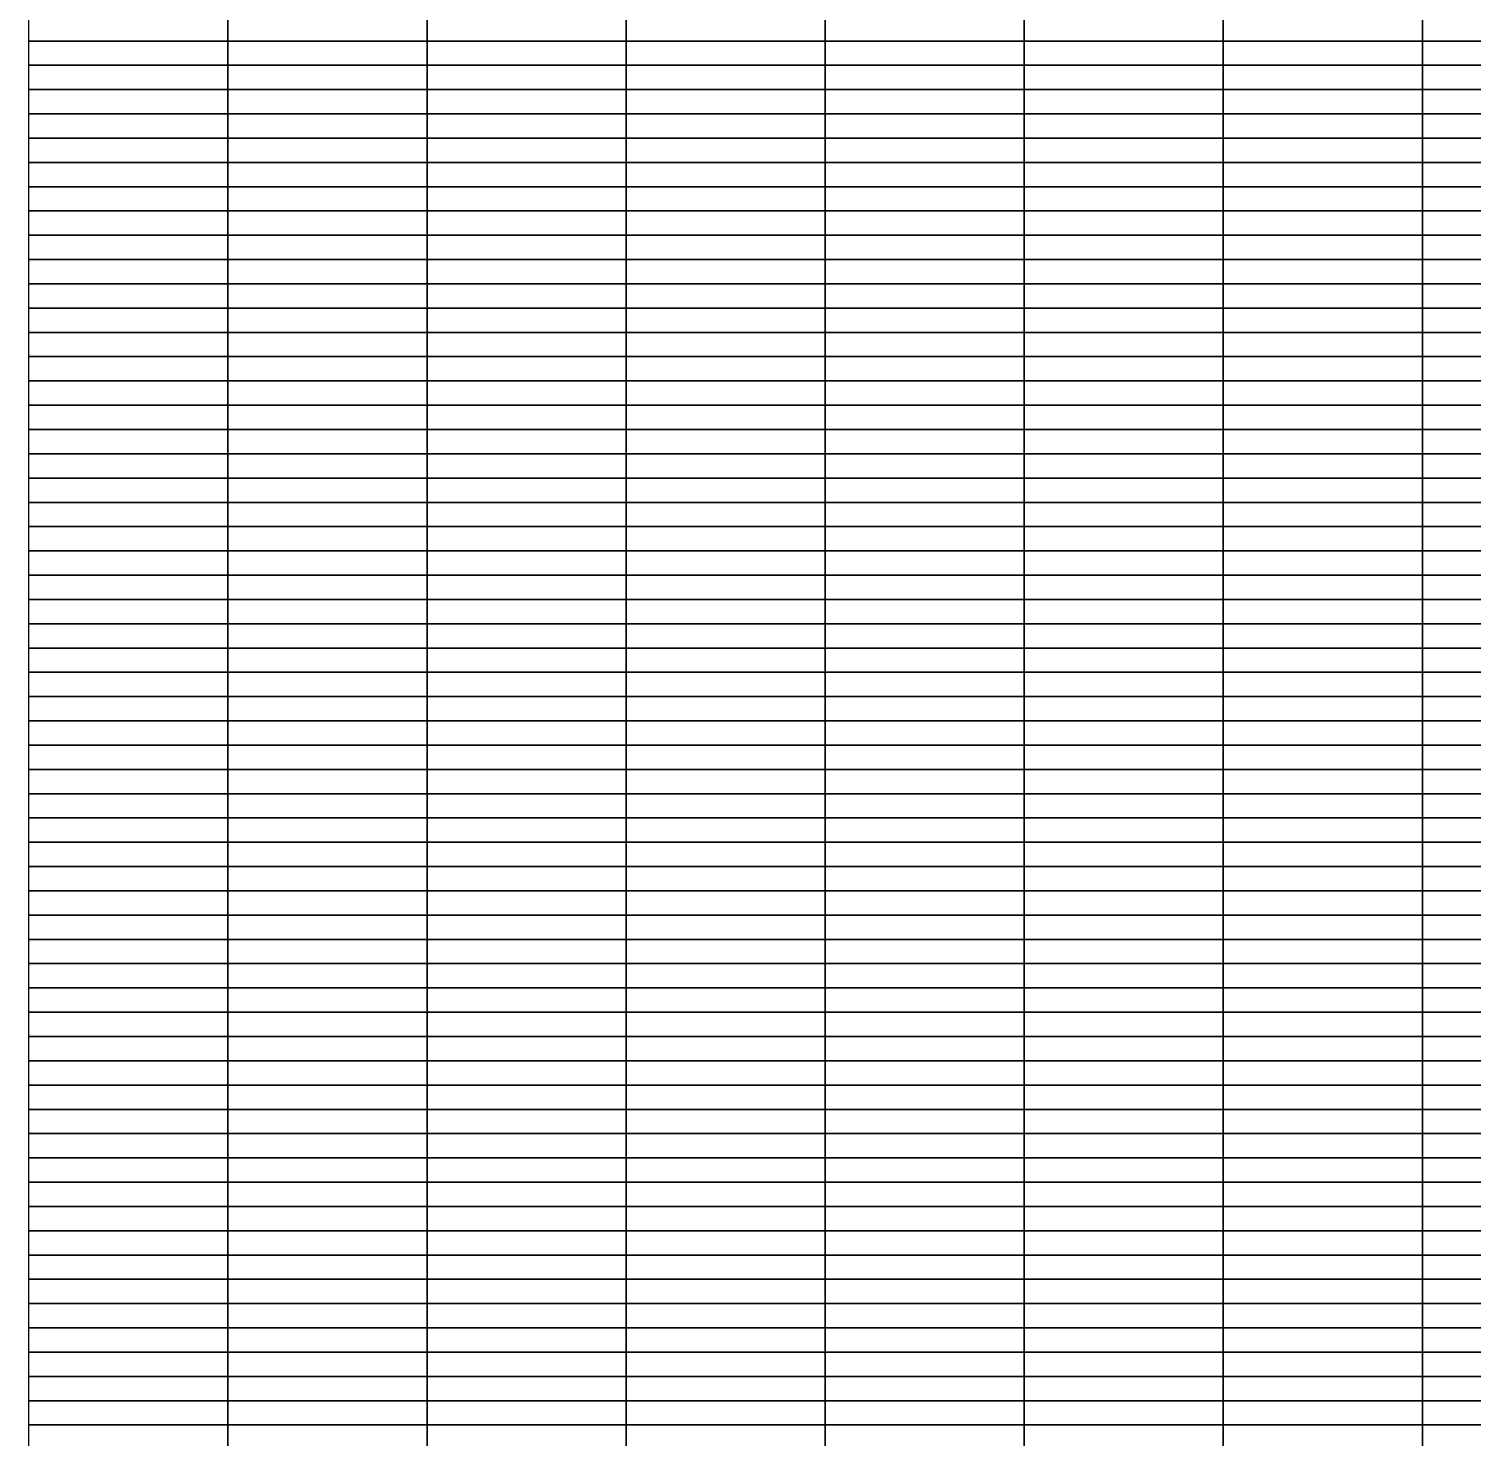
# Model space of a CAD drawing. Header units: metres. Extents: x 0 to 1189, y 5 to 4665.
# Drawn here: x 0 to 297.2, y 2622.5 to 2912.5 of the extents above; entities that cross this region are included whole.
import ezdxf

# ---------------------------------------------------------------- set-up
doc = ezdxf.new("R2010")
doc.units = ezdxf.units.M

msp = doc.modelspace()

# ---------------------------------------------------------------- linework, layer by layer
for points in [[(41, 2910, -89.19), (0, 2910, -89.19), (0, 2915, 161.74), (41, 2915, 161.74)], [(82, 2910, -89.19), (41, 2910, -89.19), (41, 2915, 161.74), (82, 2915, 161.74)], [(123, 2910, -89.19), (82, 2910, -89.19), (82, 2915, 161.74), (123, 2915, 161.74)], [(164, 2910, -89.19), (123, 2910, -89.19), (123, 2915, 161.74), (164, 2915, 161.74)], [(205, 2910, -92.23), (164, 2910, -89.19), (164, 2915, 161.74), (205, 2915, 119.78)], [(246, 2910, -95.27), (205, 2910, -92.23), (205, 2915, 119.78), (246, 2915, 77.81)], [(287, 2910, -95.27), (246, 2910, -95.27), (246, 2915, 77.81), (287, 2915, 77.81)], [(328, 2910, -109.09), (287, 2910, -95.27), (287, 2915, 77.81), (328, 2915, -18.55)], [(41, 2905, -89.19), (0, 2905, -89.19), (0, 2910, -89.19), (41, 2910, -89.19)], [(82, 2905, -89.19), (41, 2905, -89.19), (41, 2910, -89.19), (82, 2910, -89.19)], [(123, 2905, -89.19), (82, 2905, -89.19), (82, 2910, -89.19), (123, 2910, -89.19)], [(164, 2905, -89.19), (123, 2905, -89.19), (123, 2910, -89.19), (164, 2910, -89.19)], [(205, 2905, -92.23), (164, 2905, -89.19), (164, 2910, -89.19), (205, 2910, -92.23)], [(246, 2905, -95.27), (205, 2905, -92.23), (205, 2910, -92.23), (246, 2910, -95.27)], [(287, 2905, -95.27), (246, 2905, -95.27), (246, 2910, -95.27), (287, 2910, -95.27)], [(328, 2905, -109.09), (287, 2905, -95.27), (287, 2910, -95.27), (328, 2910, -109.09)], [(41, 2900, -526.95), (0, 2900, -526.95), (0, 2905, -89.19), (41, 2905, -89.19)], [(82, 2900, -526.95), (41, 2900, -526.95), (41, 2905, -89.19), (82, 2905, -89.19)], [(123, 2900, -526.95), (82, 2900, -526.95), (82, 2905, -89.19), (123, 2905, -89.19)], [(164, 2900, -526.95), (123, 2900, -526.95), (123, 2905, -89.19), (164, 2905, -89.19)], [(205, 2900, -542.07), (164, 2900, -526.95), (164, 2905, -89.19), (205, 2905, -92.23)], [(246, 2900, -557.19), (205, 2900, -542.07), (205, 2905, -92.23), (246, 2905, -95.27)], [(287, 2900, -557.19), (246, 2900, -557.19), (246, 2905, -95.27), (287, 2905, -95.27)], [(328, 2900, -625.84), (287, 2900, -557.19), (287, 2905, -95.27), (328, 2905, -109.09)], [(41, 2895, -163.08), (0, 2895, -163.08), (0, 2900, -526.95), (41, 2900, -526.95)], [(82, 2895, -163.08), (41, 2895, -163.08), (41, 2900, -526.95), (82, 2900, -526.95)], [(123, 2895, -163.08), (82, 2895, -163.08), (82, 2900, -526.95), (123, 2900, -526.95)], [(164, 2895, -163.08), (123, 2895, -163.08), (123, 2900, -526.95), (164, 2900, -526.95)], [(205, 2895, -169.37), (164, 2895, -163.08), (164, 2900, -526.95), (205, 2900, -542.07)], [(246, 2895, -175.66), (205, 2895, -169.37), (205, 2900, -542.07), (246, 2900, -557.19)], [(287, 2895, -175.66), (246, 2895, -175.66), (246, 2900, -557.19), (287, 2900, -557.19)], [(328, 2895, -198.88), (287, 2895, -175.66), (287, 2900, -557.19), (328, 2900, -625.84)], [(41, 2890, 186.2), (0, 2890, 186.2), (0, 2895, -163.08), (41, 2895, -163.08)], [(82, 2890, 186.2), (41, 2890, 186.2), (41, 2895, -163.08), (82, 2895, -163.08)], [(123, 2890, 186.2), (82, 2890, 186.2), (82, 2895, -163.08), (123, 2895, -163.08)], [(164, 2890, 186.2), (123, 2890, 186.2), (123, 2895, -163.08), (164, 2895, -163.08)], [(205, 2890, 184.54), (164, 2890, 186.2), (164, 2895, -163.08), (205, 2895, -169.37)], [(246, 2890, 182.88), (205, 2890, 184.54), (205, 2895, -169.37), (246, 2895, -175.66)], [(287, 2890, 182.88), (246, 2890, 182.88), (246, 2895, -175.66), (287, 2895, -175.66)], [(328, 2890, 183.21), (287, 2890, 182.88), (287, 2895, -175.66), (328, 2895, -198.88)], [(41, 2885, 186.2), (0, 2885, 186.2), (0, 2890, 186.2), (41, 2890, 186.2)], [(82, 2885, 186.2), (41, 2885, 186.2), (41, 2890, 186.2), (82, 2890, 186.2)], [(123, 2885, 186.2), (82, 2885, 186.2), (82, 2890, 186.2), (123, 2890, 186.2)], [(164, 2885, 186.2), (123, 2885, 186.2), (123, 2890, 186.2), (164, 2890, 186.2)], [(205, 2885, 184.54), (164, 2885, 186.2), (164, 2890, 186.2), (205, 2890, 184.54)], [(246, 2885, 182.88), (205, 2885, 184.54), (205, 2890, 184.54), (246, 2890, 182.88)], [(287, 2885, 182.88), (246, 2885, 182.88), (246, 2890, 182.88), (287, 2890, 182.88)], [(328, 2885, 183.21), (287, 2885, 182.88), (287, 2890, 182.88), (328, 2890, 183.21)], [(41, 2880, 186.29), (0, 2880, 186.29), (0, 2885, 186.2), (41, 2885, 186.2)], [(82, 2880, 186.29), (41, 2880, 186.29), (41, 2885, 186.2), (82, 2885, 186.2)], [(123, 2880, 186.29), (82, 2880, 186.29), (82, 2885, 186.2), (123, 2885, 186.2)], [(164, 2880, 186.29), (123, 2880, 186.29), (123, 2885, 186.2), (164, 2885, 186.2)], [(205, 2880, 185.37), (164, 2880, 186.29), (164, 2885, 186.2), (205, 2885, 184.54)], [(246, 2880, 184.45), (205, 2880, 185.37), (205, 2885, 184.54), (246, 2885, 182.88)], [(287, 2880, 184.45), (246, 2880, 184.45), (246, 2885, 182.88), (287, 2885, 182.88)], [(328, 2880, 184.45), (287, 2880, 184.45), (287, 2885, 182.88), (328, 2885, 183.21)], [(41, 2875, -88.03), (0, 2875, -88.03), (0, 2880, 186.29), (41, 2880, 186.29)], [(82, 2875, -88.03), (41, 2875, -88.03), (41, 2880, 186.29), (82, 2880, 186.29)], [(123, 2875, -88.03), (82, 2875, -88.03), (82, 2880, 186.29), (123, 2880, 186.29)], [(164, 2875, -88.03), (123, 2875, -88.03), (123, 2880, 186.29), (164, 2880, 186.29)], [(205, 2875, -99.34), (164, 2875, -88.03), (164, 2880, 186.29), (205, 2880, 185.37)], [(246, 2875, -110.65), (205, 2875, -99.34), (205, 2880, 185.37), (246, 2880, 184.45)], [(287, 2875, -110.65), (246, 2875, -110.65), (246, 2880, 184.45), (287, 2880, 184.45)], [(328, 2875, -157.55), (287, 2875, -110.65), (287, 2880, 184.45), (328, 2880, 184.45)], [(41, 2870, -88.03), (0, 2870, -88.03), (0, 2875, -88.03), (41, 2875, -88.03)], [(82, 2870, -88.03), (41, 2870, -88.03), (41, 2875, -88.03), (82, 2875, -88.03)], [(123, 2870, -88.03), (82, 2870, -88.03), (82, 2875, -88.03), (123, 2875, -88.03)], [(164, 2870, -88.03), (123, 2870, -88.03), (123, 2875, -88.03), (164, 2875, -88.03)], [(205, 2870, -99.34), (164, 2870, -88.03), (164, 2875, -88.03), (205, 2875, -99.34)], [(246, 2870, -110.65), (205, 2870, -99.34), (205, 2875, -99.34), (246, 2875, -110.65)], [(287, 2870, -110.65), (246, 2870, -110.65), (246, 2875, -110.65), (287, 2875, -110.65)], [(328, 2870, -157.55), (287, 2870, -110.65), (287, 2875, -110.65), (328, 2875, -157.55)], [(41, 2865, -88.03), (0, 2865, -88.03), (0, 2870, -88.03), (41, 2870, -88.03)], [(82, 2865, -88.03), (41, 2865, -88.03), (41, 2870, -88.03), (82, 2870, -88.03)], [(123, 2865, -88.03), (82, 2865, -88.03), (82, 2870, -88.03), (123, 2870, -88.03)], [(164, 2865, -88.03), (123, 2865, -88.03), (123, 2870, -88.03), (164, 2870, -88.03)], [(205, 2865, -99.34), (164, 2865, -88.03), (164, 2870, -88.03), (205, 2870, -99.34)], [(246, 2865, -110.65), (205, 2865, -99.34), (205, 2870, -99.34), (246, 2870, -110.65)], [(287, 2865, -110.65), (246, 2865, -110.65), (246, 2870, -110.65), (287, 2870, -110.65)], [(328, 2865, -157.55), (287, 2865, -110.65), (287, 2870, -110.65), (328, 2870, -157.55)], [(41, 2860, 51.92), (0, 2860, 51.92), (0, 2865, -88.03), (41, 2865, -88.03)], [(82, 2860, 51.92), (41, 2860, 51.92), (41, 2865, -88.03), (82, 2865, -88.03)], [(123, 2860, 51.92), (82, 2860, 51.92), (82, 2865, -88.03), (123, 2865, -88.03)], [(164, 2860, 51.92), (123, 2860, 51.92), (123, 2865, -88.03), (164, 2865, -88.03)], [(205, 2860, 32.58), (164, 2860, 51.92), (164, 2865, -88.03), (205, 2865, -99.34)], [(246, 2860, 13.23), (205, 2860, 32.58), (205, 2865, -99.34), (246, 2865, -110.65)], [(287, 2860, 13.23), (246, 2860, 13.23), (246, 2865, -110.65), (287, 2865, -110.65)], [(328, 2860, -46.42), (287, 2860, 13.23), (287, 2865, -110.65), (328, 2865, -157.55)], [(41, 2855, 4.64), (0, 2855, 4.64), (0, 2860, 51.92), (41, 2860, 51.92)], [(82, 2855, 4.64), (41, 2855, 4.64), (41, 2860, 51.92), (82, 2860, 51.92)], [(123, 2855, 4.64), (82, 2855, 4.64), (82, 2860, 51.92), (123, 2860, 51.92)], [(164, 2855, 4.64), (123, 2855, 4.64), (123, 2860, 51.92), (164, 2860, 51.92)], [(205, 2855, 31.08), (164, 2855, 4.64), (164, 2860, 51.92), (205, 2860, 32.58)], [(246, 2855, 57.51), (205, 2855, 31.08), (205, 2860, 32.58), (246, 2860, 13.23)], [(287, 2855, 57.51), (246, 2855, 57.51), (246, 2860, 13.23), (287, 2860, 13.23)], [(328, 2855, -45.57), (287, 2855, 57.51), (287, 2860, 13.23), (328, 2860, -46.42)], [(41, 2850, 119.36), (0, 2850, 119.36), (0, 2855, 4.64), (41, 2855, 4.64)], [(82, 2850, 119.36), (41, 2850, 119.36), (41, 2855, 4.64), (82, 2855, 4.64)], [(123, 2850, 119.36), (82, 2850, 119.36), (82, 2855, 4.64), (123, 2855, 4.64)], [(164, 2850, 119.36), (123, 2850, 119.36), (123, 2855, 4.64), (164, 2855, 4.64)], [(205, 2850, 113.26), (164, 2850, 119.36), (164, 2855, 4.64), (205, 2855, 31.08)], [(246, 2850, 107.16), (205, 2850, 113.26), (205, 2855, 31.08), (246, 2855, 57.51)], [(287, 2850, 107.16), (246, 2850, 107.16), (246, 2855, 57.51), (287, 2855, 57.51)], [(328, 2850, 87.41), (287, 2850, 107.16), (287, 2855, 57.51), (328, 2855, -45.57)], [(41, 2845, 119.36), (0, 2845, 119.36), (0, 2850, 119.36), (41, 2850, 119.36)], [(82, 2845, 119.36), (41, 2845, 119.36), (41, 2850, 119.36), (82, 2850, 119.36)], [(123, 2845, 119.36), (82, 2845, 119.36), (82, 2850, 119.36), (123, 2850, 119.36)], [(164, 2845, 119.36), (123, 2845, 119.36), (123, 2850, 119.36), (164, 2850, 119.36)], [(205, 2845, 113.26), (164, 2845, 119.36), (164, 2850, 119.36), (205, 2850, 113.26)], [(246, 2845, 107.16), (205, 2845, 113.26), (205, 2850, 113.26), (246, 2850, 107.16)], [(287, 2845, 107.16), (246, 2845, 107.16), (246, 2850, 107.16), (287, 2850, 107.16)], [(328, 2845, 87.41), (287, 2845, 107.16), (287, 2850, 107.16), (328, 2850, 87.41)], [(41, 2840, 103.63), (0, 2840, 103.63), (0, 2845, 119.36), (41, 2845, 119.36)], [(82, 2840, 103.63), (41, 2840, 103.63), (41, 2845, 119.36), (82, 2845, 119.36)], [(123, 2840, 103.63), (82, 2840, 103.63), (82, 2845, 119.36), (123, 2845, 119.36)], [(164, 2840, 103.63), (123, 2840, 103.63), (123, 2845, 119.36), (164, 2845, 119.36)], [(205, 2840, 104.02), (164, 2840, 103.63), (164, 2845, 119.36), (205, 2845, 113.26)], [(246, 2840, 104.41), (205, 2840, 104.02), (205, 2845, 113.26), (246, 2845, 107.16)], [(287, 2840, 104.41), (246, 2840, 104.41), (246, 2845, 107.16), (287, 2845, 107.16)], [(328, 2840, 81.98), (287, 2840, 104.41), (287, 2845, 107.16), (328, 2845, 87.41)], [(41, 2835, 157.91), (0, 2835, 157.91), (0, 2840, 103.63), (41, 2840, 103.63)], [(82, 2835, 157.91), (41, 2835, 157.91), (41, 2840, 103.63), (82, 2840, 103.63)], [(123, 2835, 157.91), (82, 2835, 157.91), (82, 2840, 103.63), (123, 2840, 103.63)], [(164, 2835, 157.91), (123, 2835, 157.91), (123, 2840, 103.63), (164, 2840, 103.63)], [(205, 2835, 149.35), (164, 2835, 157.91), (164, 2840, 103.63), (205, 2840, 104.02)], [(246, 2835, 140.8), (205, 2835, 149.35), (205, 2840, 104.02), (246, 2840, 104.41)], [(287, 2835, 140.8), (246, 2835, 140.8), (246, 2840, 104.41), (287, 2840, 104.41)], [(328, 2835, 120.27), (287, 2835, 140.8), (287, 2840, 104.41), (328, 2840, 81.98)], [(41, 2830, 157.91), (0, 2830, 157.91), (0, 2835, 157.91), (41, 2835, 157.91)], [(82, 2830, 157.91), (41, 2830, 157.91), (41, 2835, 157.91), (82, 2835, 157.91)], [(123, 2830, 157.91), (82, 2830, 157.91), (82, 2835, 157.91), (123, 2835, 157.91)], [(164, 2830, 157.91), (123, 2830, 157.91), (123, 2835, 157.91), (164, 2835, 157.91)], [(205, 2830, 149.35), (164, 2830, 157.91), (164, 2835, 157.91), (205, 2835, 149.35)], [(246, 2830, 140.8), (205, 2830, 149.35), (205, 2835, 149.35), (246, 2835, 140.8)], [(287, 2830, 140.8), (246, 2830, 140.8), (246, 2835, 140.8), (287, 2835, 140.8)], [(328, 2830, 120.27), (287, 2830, 140.8), (287, 2835, 140.8), (328, 2835, 120.27)], [(41, 2825, -172.96), (0, 2825, -172.96), (0, 2830, 157.91), (41, 2830, 157.91)], [(82, 2825, -172.96), (41, 2825, -172.96), (41, 2830, 157.91), (82, 2830, 157.91)], [(123, 2825, -172.96), (82, 2825, -172.96), (82, 2830, 157.91), (123, 2830, 157.91)], [(164, 2825, -172.96), (123, 2825, -172.96), (123, 2830, 157.91), (164, 2830, 157.91)], [(205, 2825, -189.51), (164, 2825, -172.96), (164, 2830, 157.91), (205, 2830, 149.35)], [(246, 2825, -206.07), (205, 2825, -189.51), (205, 2830, 149.35), (246, 2830, 140.8)], [(287, 2825, -206.07), (246, 2825, -206.07), (246, 2830, 140.8), (287, 2830, 140.8)], [(328, 2825, -272.55), (287, 2825, -206.07), (287, 2830, 140.8), (328, 2830, 120.27)], [(41, 2820, 30.15), (0, 2820, 30.15), (0, 2825, -172.96), (41, 2825, -172.96)], [(82, 2820, 30.15), (41, 2820, 30.15), (41, 2825, -172.96), (82, 2825, -172.96)], [(123, 2820, 30.15), (82, 2820, 30.15), (82, 2825, -172.96), (123, 2825, -172.96)], [(164, 2820, 30.15), (123, 2820, 30.15), (123, 2825, -172.96), (164, 2825, -172.96)], [(205, 2820, 18.02), (164, 2820, 30.15), (164, 2825, -172.96), (205, 2825, -189.51)], [(246, 2820, 5.88), (205, 2820, 18.02), (205, 2825, -189.51), (246, 2825, -206.07)], [(287, 2820, 5.88), (246, 2820, 5.88), (246, 2825, -206.07), (287, 2825, -206.07)], [(328, 2820, -73.58), (287, 2820, 5.88), (287, 2825, -206.07), (328, 2825, -272.55)], [(41, 2815, 132.32), (0, 2815, 132.32), (0, 2820, 30.15), (41, 2820, 30.15)], [(82, 2815, 132.32), (41, 2815, 132.32), (41, 2820, 30.15), (82, 2820, 30.15)], [(123, 2815, 132.32), (82, 2815, 132.32), (82, 2820, 30.15), (123, 2820, 30.15)], [(164, 2815, 132.32), (123, 2815, 132.32), (123, 2820, 30.15), (164, 2820, 30.15)], [(205, 2815, 91.28), (164, 2815, 132.32), (164, 2820, 30.15), (205, 2820, 18.02)], [(246, 2815, 50.25), (205, 2815, 91.28), (205, 2820, 18.02), (246, 2820, 5.88)], [(287, 2815, 50.25), (246, 2815, 50.25), (246, 2820, 5.88), (287, 2820, 5.88)], [(328, 2815, -85.66), (287, 2815, 50.25), (287, 2820, 5.88), (328, 2820, -73.58)], [(41, 2810, 132.32), (0, 2810, 132.32), (0, 2815, 132.32), (41, 2815, 132.32)], [(82, 2810, 132.32), (41, 2810, 132.32), (41, 2815, 132.32), (82, 2815, 132.32)], [(123, 2810, 132.32), (82, 2810, 132.32), (82, 2815, 132.32), (123, 2815, 132.32)], [(164, 2810, 132.32), (123, 2810, 132.32), (123, 2815, 132.32), (164, 2815, 132.32)], [(205, 2810, 91.28), (164, 2810, 132.32), (164, 2815, 132.32), (205, 2815, 91.28)], [(246, 2810, 50.25), (205, 2810, 91.28), (205, 2815, 91.28), (246, 2815, 50.25)], [(287, 2810, 50.25), (246, 2810, 50.25), (246, 2815, 50.25), (287, 2815, 50.25)], [(328, 2810, -85.66), (287, 2810, 50.25), (287, 2815, 50.25), (328, 2815, -85.66)], [(41, 2805, -36.71), (0, 2805, -36.71), (0, 2810, 132.32), (41, 2810, 132.32)], [(82, 2805, -36.71), (41, 2805, -36.71), (41, 2810, 132.32), (82, 2810, 132.32)], [(123, 2805, -36.71), (82, 2805, -36.71), (82, 2810, 132.32), (123, 2810, 132.32)], [(164, 2805, -36.71), (123, 2805, -36.71), (123, 2810, 132.32), (164, 2810, 132.32)], [(205, 2805, -52.54), (164, 2805, -36.71), (164, 2810, 132.32), (205, 2810, 91.28)], [(246, 2805, -68.36), (205, 2805, -52.54), (205, 2810, 91.28), (246, 2810, 50.25)], [(287, 2805, -68.36), (246, 2805, -68.36), (246, 2810, 50.25), (287, 2810, 50.25)], [(328, 2805, -139.9), (287, 2805, -68.36), (287, 2810, 50.25), (328, 2810, -85.66)], [(41, 2800, 175.54), (0, 2800, 175.54), (0, 2805, -36.71), (41, 2805, -36.71)], [(82, 2800, 175.54), (41, 2800, 175.54), (41, 2805, -36.71), (82, 2805, -36.71)], [(123, 2800, 175.54), (82, 2800, 175.54), (82, 2805, -36.71), (123, 2805, -36.71)], [(164, 2800, 175.54), (123, 2800, 175.54), (123, 2805, -36.71), (164, 2805, -36.71)], [(205, 2800, 178.18), (164, 2800, 175.54), (164, 2805, -36.71), (205, 2805, -52.54)], [(246, 2800, 180.82), (205, 2800, 178.18), (205, 2805, -52.54), (246, 2805, -68.36)], [(287, 2800, 180.82), (246, 2800, 180.82), (246, 2805, -68.36), (287, 2805, -68.36)], [(328, 2800, 181.66), (287, 2800, 180.82), (287, 2805, -68.36), (328, 2805, -139.9)], [(41, 2795, 172.79), (0, 2795, 172.79), (0, 2800, 175.54), (41, 2800, 175.54)], [(82, 2795, 172.79), (41, 2795, 172.79), (41, 2800, 175.54), (82, 2800, 175.54)], [(123, 2795, 172.79), (82, 2795, 172.79), (82, 2800, 175.54), (123, 2800, 175.54)], [(164, 2795, 172.79), (123, 2795, 172.79), (123, 2800, 175.54), (164, 2800, 175.54)], [(205, 2795, 173.97), (164, 2795, 172.79), (164, 2800, 175.54), (205, 2800, 178.18)], [(246, 2795, 175.15), (205, 2795, 173.97), (205, 2800, 178.18), (246, 2800, 180.82)], [(287, 2795, 175.15), (246, 2795, 175.15), (246, 2800, 180.82), (287, 2800, 180.82)], [(328, 2795, 177.57), (287, 2795, 175.15), (287, 2800, 180.82), (328, 2800, 181.66)], [(41, 2790, 172.79), (0, 2790, 172.79), (0, 2795, 172.79), (41, 2795, 172.79)], [(82, 2790, 172.79), (41, 2790, 172.79), (41, 2795, 172.79), (82, 2795, 172.79)], [(123, 2790, 172.79), (82, 2790, 172.79), (82, 2795, 172.79), (123, 2795, 172.79)], [(164, 2790, 172.79), (123, 2790, 172.79), (123, 2795, 172.79), (164, 2795, 172.79)], [(205, 2790, 173.97), (164, 2790, 172.79), (164, 2795, 172.79), (205, 2795, 173.97)], [(246, 2790, 175.15), (205, 2790, 173.97), (205, 2795, 173.97), (246, 2795, 175.15)], [(287, 2790, 175.15), (246, 2790, 175.15), (246, 2795, 175.15), (287, 2795, 175.15)], [(328, 2790, 177.57), (287, 2790, 175.15), (287, 2795, 175.15), (328, 2795, 177.57)], [(41, 2785, 186.19), (0, 2785, 186.19), (0, 2790, 172.79), (41, 2790, 172.79)], [(82, 2785, 186.19), (41, 2785, 186.19), (41, 2790, 172.79), (82, 2790, 172.79)], [(123, 2785, 186.19), (82, 2785, 186.19), (82, 2790, 172.79), (123, 2790, 172.79)], [(164, 2785, 186.19), (123, 2785, 186.19), (123, 2790, 172.79), (164, 2790, 172.79)], [(205, 2785, 181.99), (164, 2785, 186.19), (164, 2790, 172.79), (205, 2790, 173.97)], [(246, 2785, 177.79), (205, 2785, 181.99), (205, 2790, 173.97), (246, 2790, 175.15)], [(287, 2785, 177.79), (246, 2785, 177.79), (246, 2790, 175.15), (287, 2790, 175.15)], [(328, 2785, 176.4), (287, 2785, 177.79), (287, 2790, 175.15), (328, 2790, 177.57)], [(41, 2780, 56.3), (0, 2780, 56.3), (0, 2785, 186.19), (41, 2785, 186.19)], [(82, 2780, 56.3), (41, 2780, 56.3), (41, 2785, 186.19), (82, 2785, 186.19)], [(123, 2780, 56.3), (82, 2780, 56.3), (82, 2785, 186.19), (123, 2785, 186.19)], [(164, 2780, 56.3), (123, 2780, 56.3), (123, 2785, 186.19), (164, 2785, 186.19)], [(205, 2780, 41.98), (164, 2780, 56.3), (164, 2785, 186.19), (205, 2785, 181.99)], [(246, 2780, 27.66), (205, 2780, 41.98), (205, 2785, 181.99), (246, 2785, 177.79)], [(287, 2780, 27.66), (246, 2780, 27.66), (246, 2785, 177.79), (287, 2785, 177.79)], [(328, 2780, -24.78), (287, 2780, 27.66), (287, 2785, 177.79), (328, 2785, 176.4)], [(41, 2775, 32.32), (0, 2775, 32.32), (0, 2780, 56.3), (41, 2780, 56.3)], [(82, 2775, 32.32), (41, 2775, 32.32), (41, 2780, 56.3), (82, 2780, 56.3)], [(123, 2775, 32.32), (82, 2775, 32.32), (82, 2780, 56.3), (123, 2780, 56.3)], [(164, 2775, 32.32), (123, 2775, 32.32), (123, 2780, 56.3), (164, 2780, 56.3)], [(205, 2775, 25.36), (164, 2775, 32.32), (164, 2780, 56.3), (205, 2780, 41.98)], [(246, 2775, 18.39), (205, 2775, 25.36), (205, 2780, 41.98), (246, 2780, 27.66)], [(287, 2775, 18.39), (246, 2775, 18.39), (246, 2780, 27.66), (287, 2780, 27.66)], [(328, 2775, -1.11), (287, 2775, 18.39), (287, 2780, 27.66), (328, 2780, -24.78)], [(41, 2770, 32.32), (0, 2770, 32.32), (0, 2775, 32.32), (41, 2775, 32.32)], [(82, 2770, 32.32), (41, 2770, 32.32), (41, 2775, 32.32), (82, 2775, 32.32)], [(123, 2770, 32.32), (82, 2770, 32.32), (82, 2775, 32.32), (123, 2775, 32.32)], [(164, 2770, 32.32), (123, 2770, 32.32), (123, 2775, 32.32), (164, 2775, 32.32)], [(205, 2770, 25.36), (164, 2770, 32.32), (164, 2775, 32.32), (205, 2775, 25.36)], [(246, 2770, 18.39), (205, 2770, 25.36), (205, 2775, 25.36), (246, 2775, 18.39)], [(287, 2770, 18.39), (246, 2770, 18.39), (246, 2775, 18.39), (287, 2775, 18.39)], [(328, 2770, -1.11), (287, 2770, 18.39), (287, 2775, 18.39), (328, 2775, -1.11)], [(41, 2765, -92.15), (0, 2765, -92.15), (0, 2770, 32.32), (41, 2770, 32.32)], [(82, 2765, -92.15), (41, 2765, -92.15), (41, 2770, 32.32), (82, 2770, 32.32)], [(123, 2765, -92.15), (82, 2765, -92.15), (82, 2770, 32.32), (123, 2770, 32.32)], [(164, 2765, -92.15), (123, 2765, -92.15), (123, 2770, 32.32), (164, 2770, 32.32)], [(205, 2765, -110.67), (164, 2765, -92.15), (164, 2770, 32.32), (205, 2770, 25.36)], [(246, 2765, -129.2), (205, 2765, -110.67), (205, 2770, 25.36), (246, 2770, 18.39)], [(287, 2765, -129.2), (246, 2765, -129.2), (246, 2770, 18.39), (287, 2770, 18.39)], [(328, 2765, -125.71), (287, 2765, -129.2), (287, 2770, 18.39), (328, 2770, -1.11)], [(41, 2760, -38.34), (0, 2760, -38.34), (0, 2765, -92.15), (41, 2765, -92.15)], [(82, 2760, -38.34), (41, 2760, -38.34), (41, 2765, -92.15), (82, 2765, -92.15)], [(123, 2760, -38.34), (82, 2760, -38.34), (82, 2765, -92.15), (123, 2765, -92.15)], [(164, 2760, -38.34), (123, 2760, -38.34), (123, 2765, -92.15), (164, 2765, -92.15)], [(205, 2760, -77.2), (164, 2760, -38.34), (164, 2765, -92.15), (205, 2765, -110.67)], [(246, 2760, -116.06), (205, 2760, -77.2), (205, 2765, -110.67), (246, 2765, -129.2)], [(287, 2760, -116.06), (246, 2760, -116.06), (246, 2765, -129.2), (287, 2765, -129.2)], [(328, 2760, -30.65), (287, 2760, -116.06), (287, 2765, -129.2), (328, 2765, -125.71)], [(41, 2755, 83.35), (0, 2755, 83.35), (0, 2760, -38.34), (41, 2760, -38.34)], [(82, 2755, 83.35), (41, 2755, 83.35), (41, 2760, -38.34), (82, 2760, -38.34)], [(123, 2755, 83.35), (82, 2755, 83.35), (82, 2760, -38.34), (123, 2760, -38.34)], [(164, 2755, 83.35), (123, 2755, 83.35), (123, 2760, -38.34), (164, 2760, -38.34)], [(205, 2755, 98.08), (164, 2755, 83.35), (164, 2760, -38.34), (205, 2760, -77.2)], [(246, 2755, 112.8), (205, 2755, 98.08), (205, 2760, -77.2), (246, 2760, -116.06)], [(287, 2755, 112.8), (246, 2755, 112.8), (246, 2760, -116.06), (287, 2760, -116.06)], [(328, 2755, 114.97), (287, 2755, 112.8), (287, 2760, -116.06), (328, 2760, -30.65)], [(41, 2750, 83.35), (0, 2750, 83.35), (0, 2755, 83.35), (41, 2755, 83.35)], [(82, 2750, 83.35), (41, 2750, 83.35), (41, 2755, 83.35), (82, 2755, 83.35)], [(123, 2750, 83.35), (82, 2750, 83.35), (82, 2755, 83.35), (123, 2755, 83.35)], [(164, 2750, 83.35), (123, 2750, 83.35), (123, 2755, 83.35), (164, 2755, 83.35)], [(205, 2750, 98.08), (164, 2750, 83.35), (164, 2755, 83.35), (205, 2755, 98.08)], [(246, 2750, 112.8), (205, 2750, 98.08), (205, 2755, 98.08), (246, 2755, 112.8)], [(287, 2750, 112.8), (246, 2750, 112.8), (246, 2755, 112.8), (287, 2755, 112.8)], [(328, 2750, 114.97), (287, 2750, 112.8), (287, 2755, 112.8), (328, 2755, 114.97)], [(41, 2745, 129.6), (0, 2745, 129.6), (0, 2750, 83.35), (41, 2750, 83.35)], [(82, 2745, 129.6), (41, 2745, 129.6), (41, 2750, 83.35), (82, 2750, 83.35)], [(123, 2745, 129.6), (82, 2745, 129.6), (82, 2750, 83.35), (123, 2750, 83.35)], [(164, 2745, 129.6), (123, 2745, 129.6), (123, 2750, 83.35), (164, 2750, 83.35)], [(205, 2745, 121.25), (164, 2745, 129.6), (164, 2750, 83.35), (205, 2750, 98.08)], [(246, 2745, 112.91), (205, 2745, 121.25), (205, 2750, 98.08), (246, 2750, 112.8)], [(287, 2745, 112.91), (246, 2745, 112.91), (246, 2750, 112.8), (287, 2750, 112.8)], [(328, 2745, 97.15), (287, 2745, 112.91), (287, 2750, 112.8), (328, 2750, 114.97)], [(41, 2740, 171.41), (0, 2740, 171.41), (0, 2745, 129.6), (41, 2745, 129.6)], [(82, 2740, 171.41), (41, 2740, 171.41), (41, 2745, 129.6), (82, 2745, 129.6)], [(123, 2740, 171.41), (82, 2740, 171.41), (82, 2745, 129.6), (123, 2745, 129.6)], [(164, 2740, 171.41), (123, 2740, 171.41), (123, 2745, 129.6), (164, 2745, 129.6)], [(205, 2740, 118.97), (164, 2740, 171.41), (164, 2745, 129.6), (205, 2745, 121.25)], [(246, 2740, 66.54), (205, 2740, 118.97), (205, 2745, 121.25), (246, 2745, 112.91)], [(287, 2740, 66.54), (246, 2740, 66.54), (246, 2745, 112.91), (287, 2745, 112.91)], [(328, 2740, -22.78), (287, 2740, 66.54), (287, 2745, 112.91), (328, 2745, 97.15)], [(41, 2735, -16.64), (0, 2735, -16.64), (0, 2740, 171.41), (41, 2740, 171.41)], [(82, 2735, -16.64), (41, 2735, -16.64), (41, 2740, 171.41), (82, 2740, 171.41)], [(123, 2735, -16.64), (82, 2735, -16.64), (82, 2740, 171.41), (123, 2740, 171.41)], [(164, 2735, -16.64), (123, 2735, -16.64), (123, 2740, 171.41), (164, 2740, 171.41)], [(205, 2735, -23.54), (164, 2735, -16.64), (164, 2740, 171.41), (205, 2740, 118.97)], [(246, 2735, -30.44), (205, 2735, -23.54), (205, 2740, 118.97), (246, 2740, 66.54)], [(287, 2735, -30.44), (246, 2735, -30.44), (246, 2740, 66.54), (287, 2740, 66.54)], [(328, 2735, -100.28), (287, 2735, -30.44), (287, 2740, 66.54), (328, 2740, -22.78)], [(41, 2730, -16.64), (0, 2730, -16.64), (0, 2735, -16.64), (41, 2735, -16.64)], [(82, 2730, -16.64), (41, 2730, -16.64), (41, 2735, -16.64), (82, 2735, -16.64)], [(123, 2730, -16.64), (82, 2730, -16.64), (82, 2735, -16.64), (123, 2735, -16.64)], [(164, 2730, -16.64), (123, 2730, -16.64), (123, 2735, -16.64), (164, 2735, -16.64)], [(205, 2730, -23.54), (164, 2730, -16.64), (164, 2735, -16.64), (205, 2735, -23.54)], [(246, 2730, -30.44), (205, 2730, -23.54), (205, 2735, -23.54), (246, 2735, -30.44)], [(287, 2730, -30.44), (246, 2730, -30.44), (246, 2735, -30.44), (287, 2735, -30.44)], [(328, 2730, -100.28), (287, 2730, -30.44), (287, 2735, -30.44), (328, 2735, -100.28)], [(41, 2725, -326.93), (0, 2725, -326.93), (0, 2730, -16.64), (41, 2730, -16.64)], [(82, 2725, -326.93), (41, 2725, -326.93), (41, 2730, -16.64), (82, 2730, -16.64)], [(123, 2725, -326.93), (82, 2725, -326.93), (82, 2730, -16.64), (123, 2730, -16.64)], [(164, 2725, -326.93), (123, 2725, -326.93), (123, 2730, -16.64), (164, 2730, -16.64)], [(205, 2725, -338.59), (164, 2725, -326.93), (164, 2730, -16.64), (205, 2730, -23.54)], [(246, 2725, -350.25), (205, 2725, -338.59), (205, 2730, -23.54), (246, 2730, -30.44)], [(287, 2725, -350.25), (246, 2725, -350.25), (246, 2730, -30.44), (287, 2730, -30.44)], [(328, 2725, -451.35), (287, 2725, -350.25), (287, 2730, -30.44), (328, 2730, -100.28)], [(41, 2720, -83.55), (0, 2720, -83.55), (0, 2725, -326.93), (41, 2725, -326.93)], [(82, 2720, -83.55), (41, 2720, -83.55), (41, 2725, -326.93), (82, 2725, -326.93)], [(123, 2720, -83.55), (82, 2720, -83.55), (82, 2725, -326.93), (123, 2725, -326.93)], [(164, 2720, -83.55), (123, 2720, -83.55), (123, 2725, -326.93), (164, 2725, -326.93)], [(205, 2720, -101.91), (164, 2720, -83.55), (164, 2725, -326.93), (205, 2725, -338.59)], [(246, 2720, -120.27), (205, 2720, -101.91), (205, 2725, -338.59), (246, 2725, -350.25)], [(287, 2720, -120.27), (246, 2720, -120.27), (246, 2725, -350.25), (287, 2725, -350.25)], [(328, 2720, -186.07), (287, 2720, -120.27), (287, 2725, -350.25), (328, 2725, -451.35)], [(41, 2715, -83.55), (0, 2715, -83.55), (0, 2720, -83.55), (41, 2720, -83.55)], [(82, 2715, -83.55), (41, 2715, -83.55), (41, 2720, -83.55), (82, 2720, -83.55)], [(123, 2715, -83.55), (82, 2715, -83.55), (82, 2720, -83.55), (123, 2720, -83.55)], [(164, 2715, -83.55), (123, 2715, -83.55), (123, 2720, -83.55), (164, 2720, -83.55)], [(205, 2715, -101.91), (164, 2715, -83.55), (164, 2720, -83.55), (205, 2720, -101.91)], [(246, 2715, -120.27), (205, 2715, -101.91), (205, 2720, -101.91), (246, 2720, -120.27)], [(287, 2715, -120.27), (246, 2715, -120.27), (246, 2720, -120.27), (287, 2720, -120.27)], [(328, 2715, -186.07), (287, 2715, -120.27), (287, 2720, -120.27), (328, 2720, -186.07)], [(41, 2710, 183.93), (0, 2710, 183.93), (0, 2715, -83.55), (41, 2715, -83.55)], [(82, 2710, 183.93), (41, 2710, 183.93), (41, 2715, -83.55), (82, 2715, -83.55)], [(123, 2710, 183.93), (82, 2710, 183.93), (82, 2715, -83.55), (123, 2715, -83.55)], [(164, 2710, 183.93), (123, 2710, 183.93), (123, 2715, -83.55), (164, 2715, -83.55)], [(205, 2710, 185.2), (164, 2710, 183.93), (164, 2715, -83.55), (205, 2715, -101.91)], [(246, 2710, 186.47), (205, 2710, 185.2), (205, 2715, -101.91), (246, 2715, -120.27)], [(287, 2710, 186.47), (246, 2710, 186.47), (246, 2715, -120.27), (287, 2715, -120.27)], [(328, 2710, 186.15), (287, 2710, 186.47), (287, 2715, -120.27), (328, 2715, -186.07)], [(41, 2705, 185.01), (0, 2705, 185.01), (0, 2710, 183.93), (41, 2710, 183.93)], [(82, 2705, 185.01), (41, 2705, 185.01), (41, 2710, 183.93), (82, 2710, 183.93)], [(123, 2705, 185.01), (82, 2705, 185.01), (82, 2710, 183.93), (123, 2710, 183.93)], [(164, 2705, 185.01), (123, 2705, 185.01), (123, 2710, 183.93), (164, 2710, 183.93)], [(205, 2705, 185), (164, 2705, 185.01), (164, 2710, 183.93), (205, 2710, 185.2)], [(246, 2705, 184.99), (205, 2705, 185), (205, 2710, 185.2), (246, 2710, 186.47)], [(287, 2705, 184.99), (246, 2705, 184.99), (246, 2710, 186.47), (287, 2710, 186.47)], [(328, 2705, 185.4), (287, 2705, 184.99), (287, 2710, 186.47), (328, 2710, 186.15)], [(41, 2700, 176.16), (0, 2700, 176.16), (0, 2705, 185.01), (41, 2705, 185.01)], [(82, 2700, 176.16), (41, 2700, 176.16), (41, 2705, 185.01), (82, 2705, 185.01)], [(123, 2700, 176.16), (82, 2700, 176.16), (82, 2705, 185.01), (123, 2705, 185.01)], [(164, 2700, 176.16), (123, 2700, 176.16), (123, 2705, 185.01), (164, 2705, 185.01)], [(205, 2700, 177.43), (164, 2700, 176.16), (164, 2705, 185.01), (205, 2705, 185)], [(246, 2700, 178.7), (205, 2700, 177.43), (205, 2705, 185), (246, 2705, 184.99)], [(287, 2700, 178.7), (246, 2700, 178.7), (246, 2705, 184.99), (287, 2705, 184.99)], [(328, 2700, 179.06), (287, 2700, 178.7), (287, 2705, 184.99), (328, 2705, 185.4)], [(41, 2695, 176.16), (0, 2695, 176.16), (0, 2700, 176.16), (41, 2700, 176.16)], [(82, 2695, 176.16), (41, 2695, 176.16), (41, 2700, 176.16), (82, 2700, 176.16)], [(123, 2695, 176.16), (82, 2695, 176.16), (82, 2700, 176.16), (123, 2700, 176.16)], [(164, 2695, 176.16), (123, 2695, 176.16), (123, 2700, 176.16), (164, 2700, 176.16)], [(205, 2695, 177.43), (164, 2695, 176.16), (164, 2700, 176.16), (205, 2700, 177.43)], [(246, 2695, 178.7), (205, 2695, 177.43), (205, 2700, 177.43), (246, 2700, 178.7)], [(287, 2695, 178.7), (246, 2695, 178.7), (246, 2700, 178.7), (287, 2700, 178.7)], [(328, 2695, 179.06), (287, 2695, 178.7), (287, 2700, 178.7), (328, 2700, 179.06)], [(41, 2690, -46.86), (0, 2690, -46.86), (0, 2695, 176.16), (41, 2695, 176.16)], [(82, 2690, -46.86), (41, 2690, -46.86), (41, 2695, 176.16), (82, 2695, 176.16)], [(123, 2690, -46.86), (82, 2690, -46.86), (82, 2695, 176.16), (123, 2695, 176.16)], [(164, 2690, -46.86), (123, 2690, -46.86), (123, 2695, 176.16), (164, 2695, 176.16)], [(205, 2690, -56.89), (164, 2690, -46.86), (164, 2695, 176.16), (205, 2695, 177.43)], [(246, 2690, -66.93), (205, 2690, -56.89), (205, 2695, 177.43), (246, 2695, 178.7)], [(287, 2690, -66.93), (246, 2690, -66.93), (246, 2695, 178.7), (287, 2695, 178.7)], [(328, 2690, -105.37), (287, 2690, -66.93), (287, 2695, 178.7), (328, 2695, 179.06)], [(41, 2685, 74.83), (0, 2685, 74.83), (0, 2690, -46.86), (41, 2690, -46.86)], [(82, 2685, 74.83), (41, 2685, 74.83), (41, 2690, -46.86), (82, 2690, -46.86)], [(123, 2685, 74.83), (82, 2685, 74.83), (82, 2690, -46.86), (123, 2690, -46.86)], [(164, 2685, 74.83), (123, 2685, 74.83), (123, 2690, -46.86), (164, 2690, -46.86)], [(205, 2685, 62.59), (164, 2685, 74.83), (164, 2690, -46.86), (205, 2690, -56.89)], [(246, 2685, 50.34), (205, 2685, 62.59), (205, 2690, -56.89), (246, 2690, -66.93)], [(287, 2685, 50.34), (246, 2685, 50.34), (246, 2690, -66.93), (287, 2690, -66.93)], [(328, 2685, 8.3), (287, 2685, 50.34), (287, 2690, -66.93), (328, 2690, -105.37)], [(41, 2680, 71.59), (0, 2680, 71.59), (0, 2685, 74.83), (41, 2685, 74.83)], [(82, 2680, 71.59), (41, 2680, 71.59), (41, 2685, 74.83), (82, 2685, 74.83)], [(123, 2680, 71.59), (82, 2680, 71.59), (82, 2685, 74.83), (123, 2685, 74.83)], [(164, 2680, 71.59), (123, 2680, 71.59), (123, 2685, 74.83), (164, 2685, 74.83)], [(205, 2680, 50.55), (164, 2680, 71.59), (164, 2685, 74.83), (205, 2685, 62.59)], [(246, 2680, 29.5), (205, 2680, 50.55), (205, 2685, 62.59), (246, 2685, 50.34)], [(287, 2680, 29.5), (246, 2680, 29.5), (246, 2685, 50.34), (287, 2685, 50.34)], [(328, 2680, -24), (287, 2680, 29.5), (287, 2685, 50.34), (328, 2685, 8.3)], [(41, 2675, 71.59), (0, 2675, 71.59), (0, 2680, 71.59), (41, 2680, 71.59)], [(82, 2675, 71.59), (41, 2675, 71.59), (41, 2680, 71.59), (82, 2680, 71.59)], [(123, 2675, 71.59), (82, 2675, 71.59), (82, 2680, 71.59), (123, 2680, 71.59)], [(164, 2675, 71.59), (123, 2675, 71.59), (123, 2680, 71.59), (164, 2680, 71.59)], [(205, 2675, 50.55), (164, 2675, 71.59), (164, 2680, 71.59), (205, 2680, 50.55)], [(246, 2675, 29.5), (205, 2675, 50.55), (205, 2680, 50.55), (246, 2680, 29.5)], [(287, 2675, 29.5), (246, 2675, 29.5), (246, 2680, 29.5), (287, 2680, 29.5)], [(328, 2675, -24), (287, 2675, 29.5), (287, 2680, 29.5), (328, 2680, -24)], [(41, 2670, -101.08), (0, 2670, -101.08), (0, 2675, 71.59), (41, 2675, 71.59)], [(82, 2670, -101.08), (41, 2670, -101.08), (41, 2675, 71.59), (82, 2675, 71.59)], [(123, 2670, -101.08), (82, 2670, -101.08), (82, 2675, 71.59), (123, 2675, 71.59)], [(164, 2670, -101.08), (123, 2670, -101.08), (123, 2675, 71.59), (164, 2675, 71.59)], [(205, 2670, -149.96), (164, 2670, -101.08), (164, 2675, 71.59), (205, 2675, 50.55)], [(246, 2670, -198.84), (205, 2670, -149.96), (205, 2675, 50.55), (246, 2675, 29.5)], [(287, 2670, -198.84), (246, 2670, -198.84), (246, 2675, 29.5), (287, 2675, 29.5)], [(328, 2670, -274.32), (287, 2670, -198.84), (287, 2675, 29.5), (328, 2675, -24)], [(41, 2665, 108.77), (0, 2665, 108.77), (0, 2670, -101.08), (41, 2670, -101.08)], [(82, 2665, 108.77), (41, 2665, 108.77), (41, 2670, -101.08), (82, 2670, -101.08)], [(123, 2665, 108.77), (82, 2665, 108.77), (82, 2670, -101.08), (123, 2670, -101.08)], [(164, 2665, 108.77), (123, 2665, 108.77), (123, 2670, -101.08), (164, 2670, -101.08)], [(205, 2665, 102.18), (164, 2665, 108.77), (164, 2670, -101.08), (205, 2670, -149.96)], [(246, 2665, 95.59), (205, 2665, 102.18), (205, 2670, -149.96), (246, 2670, -198.84)], [(287, 2665, 95.59), (246, 2665, 95.59), (246, 2670, -198.84), (287, 2670, -198.84)], [(328, 2665, 67.5), (287, 2665, 95.59), (287, 2670, -198.84), (328, 2670, -274.32)], [(41, 2660, 176.81), (0, 2660, 176.81), (0, 2665, 108.77), (41, 2665, 108.77)], [(82, 2660, 176.81), (41, 2660, 176.81), (41, 2665, 108.77), (82, 2665, 108.77)], [(123, 2660, 176.81), (82, 2660, 176.81), (82, 2665, 108.77), (123, 2665, 108.77)], [(164, 2660, 176.81), (123, 2660, 176.81), (123, 2665, 108.77), (164, 2665, 108.77)], [(205, 2660, 175.34), (164, 2660, 176.81), (164, 2665, 108.77), (205, 2665, 102.18)], [(246, 2660, 173.88), (205, 2660, 175.34), (205, 2665, 102.18), (246, 2665, 95.59)], [(287, 2660, 173.88), (246, 2660, 173.88), (246, 2665, 95.59), (287, 2665, 95.59)], [(328, 2660, 144.12), (287, 2660, 173.88), (287, 2665, 95.59), (328, 2665, 67.5)], [(41, 2655, 176.81), (0, 2655, 176.81), (0, 2660, 176.81), (41, 2660, 176.81)], [(82, 2655, 176.81), (41, 2655, 176.81), (41, 2660, 176.81), (82, 2660, 176.81)], [(123, 2655, 176.81), (82, 2655, 176.81), (82, 2660, 176.81), (123, 2660, 176.81)], [(164, 2655, 176.81), (123, 2655, 176.81), (123, 2660, 176.81), (164, 2660, 176.81)], [(205, 2655, 175.34), (164, 2655, 176.81), (164, 2660, 176.81), (205, 2660, 175.34)], [(246, 2655, 173.88), (205, 2655, 175.34), (205, 2660, 175.34), (246, 2660, 173.88)], [(287, 2655, 173.88), (246, 2655, 173.88), (246, 2660, 173.88), (287, 2660, 173.88)], [(328, 2655, 144.12), (287, 2655, 173.88), (287, 2660, 173.88), (328, 2660, 144.12)], [(41, 2650, 185.05), (0, 2650, 185.05), (0, 2655, 176.81), (41, 2655, 176.81)], [(82, 2650, 185.05), (41, 2650, 185.05), (41, 2655, 176.81), (82, 2655, 176.81)], [(123, 2650, 185.05), (82, 2650, 185.05), (82, 2655, 176.81), (123, 2655, 176.81)], [(164, 2650, 185.05), (123, 2650, 185.05), (123, 2655, 176.81), (164, 2655, 176.81)], [(205, 2650, 176.29), (164, 2650, 185.05), (164, 2655, 176.81), (205, 2655, 175.34)], [(246, 2650, 167.54), (205, 2650, 176.29), (205, 2655, 175.34), (246, 2655, 173.88)], [(287, 2650, 167.54), (246, 2650, 167.54), (246, 2655, 173.88), (287, 2655, 173.88)], [(328, 2650, 151.86), (287, 2650, 167.54), (287, 2655, 173.88), (328, 2655, 144.12)], [(41, 2645, -46.94), (0, 2645, -46.94), (0, 2650, 185.05), (41, 2650, 185.05)], [(82, 2645, -46.94), (41, 2645, -46.94), (41, 2650, 185.05), (82, 2650, 185.05)], [(123, 2645, -46.94), (82, 2645, -46.94), (82, 2650, 185.05), (123, 2650, 185.05)], [(164, 2645, -46.94), (123, 2645, -46.94), (123, 2650, 185.05), (164, 2650, 185.05)], [(205, 2645, -57.34), (164, 2645, -46.94), (164, 2650, 185.05), (205, 2650, 176.29)], [(246, 2645, -67.75), (205, 2645, -57.34), (205, 2650, 176.29), (246, 2650, 167.54)], [(287, 2645, -67.75), (246, 2645, -67.75), (246, 2650, 167.54), (287, 2650, 167.54)], [(328, 2645, -101.02), (287, 2645, -67.75), (287, 2650, 167.54), (328, 2650, 151.86)], [(41, 2640, -102.04), (0, 2640, -102.04), (0, 2645, -46.94), (41, 2645, -46.94)], [(82, 2640, -102.04), (41, 2640, -102.04), (41, 2645, -46.94), (82, 2645, -46.94)], [(123, 2640, -102.04), (82, 2640, -102.04), (82, 2645, -46.94), (123, 2645, -46.94)], [(164, 2640, -102.04), (123, 2640, -102.04), (123, 2645, -46.94), (164, 2645, -46.94)], [(205, 2640, -119.14), (164, 2640, -102.04), (164, 2645, -46.94), (205, 2645, -57.34)], [(246, 2640, -136.23), (205, 2640, -119.14), (205, 2645, -57.34), (246, 2645, -67.75)], [(287, 2640, -136.23), (246, 2640, -136.23), (246, 2645, -67.75), (287, 2645, -67.75)], [(328, 2640, -159.51), (287, 2640, -136.23), (287, 2645, -67.75), (328, 2645, -101.02)], [(41, 2635, -102.04), (0, 2635, -102.04), (0, 2640, -102.04), (41, 2640, -102.04)], [(82, 2635, -102.04), (41, 2635, -102.04), (41, 2640, -102.04), (82, 2640, -102.04)], [(123, 2635, -102.04), (82, 2635, -102.04), (82, 2640, -102.04), (123, 2640, -102.04)], [(164, 2635, -102.04), (123, 2635, -102.04), (123, 2640, -102.04), (164, 2640, -102.04)], [(205, 2635, -119.14), (164, 2635, -102.04), (164, 2640, -102.04), (205, 2640, -119.14)], [(246, 2635, -136.23), (205, 2635, -119.14), (205, 2640, -119.14), (246, 2640, -136.23)], [(287, 2635, -136.23), (246, 2635, -136.23), (246, 2640, -136.23), (287, 2640, -136.23)], [(328, 2635, -159.51), (287, 2635, -136.23), (287, 2640, -136.23), (328, 2640, -159.51)], [(41, 2630, -229.16), (0, 2630, -229.16), (0, 2635, -102.04), (41, 2635, -102.04)], [(82, 2630, -229.16), (41, 2630, -229.16), (41, 2635, -102.04), (82, 2635, -102.04)], [(123, 2630, -229.16), (82, 2630, -229.16), (82, 2635, -102.04), (123, 2635, -102.04)], [(164, 2630, -229.16), (123, 2630, -229.16), (123, 2635, -102.04), (164, 2635, -102.04)], [(205, 2630, -234.38), (164, 2630, -229.16), (164, 2635, -102.04), (205, 2635, -119.14)], [(246, 2630, -239.6), (205, 2630, -234.38), (205, 2635, -119.14), (246, 2635, -136.23)], [(287, 2630, -239.6), (246, 2630, -239.6), (246, 2635, -136.23), (287, 2635, -136.23)], [(328, 2630, -299.85), (287, 2630, -239.6), (287, 2635, -136.23), (328, 2635, -159.51)], [(41, 2625, 183.62), (0, 2625, 183.62), (0, 2630, -229.16), (41, 2630, -229.16)], [(82, 2625, 183.62), (41, 2625, 183.62), (41, 2630, -229.16), (82, 2630, -229.16)], [(123, 2625, 183.62), (82, 2625, 183.62), (82, 2630, -229.16), (123, 2630, -229.16)], [(164, 2625, 183.62), (123, 2625, 183.62), (123, 2630, -229.16), (164, 2630, -229.16)], [(205, 2625, 182.69), (164, 2625, 183.62), (164, 2630, -229.16), (205, 2630, -234.38)], [(246, 2625, 181.75), (205, 2625, 182.69), (205, 2630, -234.38), (246, 2630, -239.6)], [(287, 2625, 181.75), (246, 2625, 181.75), (246, 2630, -239.6), (287, 2630, -239.6)], [(328, 2625, 180.99), (287, 2625, 181.75), (287, 2630, -239.6), (328, 2630, -299.85)], [(41, 2620, 182.07), (0, 2620, 182.07), (0, 2625, 183.62), (41, 2625, 183.62)], [(82, 2620, 182.07), (41, 2620, 182.07), (41, 2625, 183.62), (82, 2625, 183.62)], [(123, 2620, 182.07), (82, 2620, 182.07), (82, 2625, 183.62), (123, 2625, 183.62)], [(164, 2620, 182.07), (123, 2620, 182.07), (123, 2625, 183.62), (164, 2625, 183.62)], [(205, 2620, 181.57), (164, 2620, 182.07), (164, 2625, 183.62), (205, 2625, 182.69)], [(246, 2620, 181.08), (205, 2620, 181.57), (205, 2625, 182.69), (246, 2625, 181.75)], [(287, 2620, 181.08), (246, 2620, 181.08), (246, 2625, 181.75), (287, 2625, 181.75)], [(328, 2620, 179.75), (287, 2620, 181.08), (287, 2625, 181.75), (328, 2625, 180.99)]]:
    msp.add_3dface(points)

doc.saveas('drawing.dxf')
